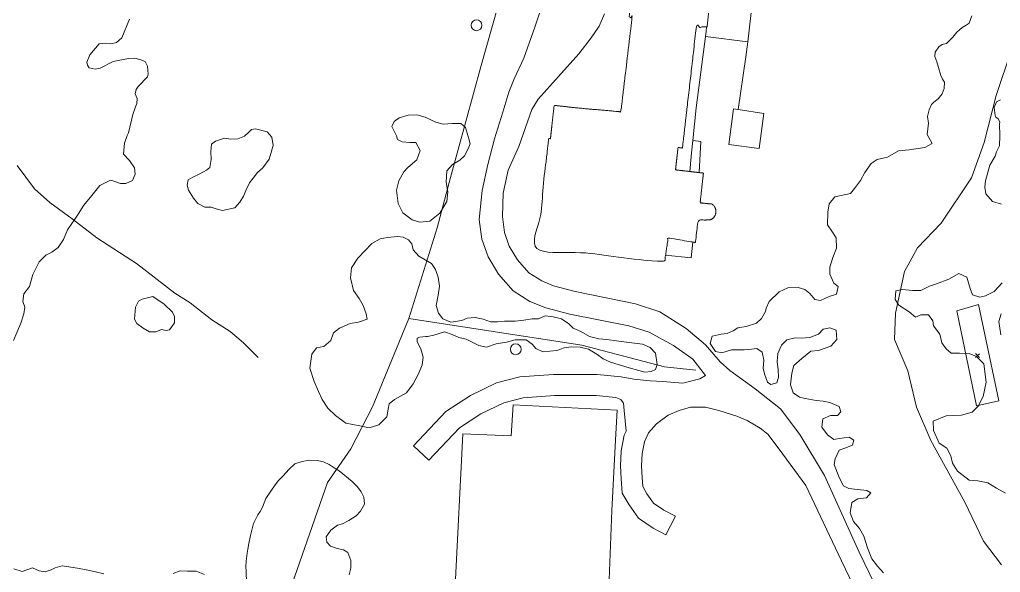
# Model space of a CAD drawing. Header units: metres. Extents: x 4652992 to 4879070, y 2074171 to 2309877.
# Drawn here: x 4653619.9 to 4653760, y 2307737.1 to 2307816 of the extents above; entities that cross this region are included whole.
import ezdxf

# ---------------------------------------------------------------- set-up
doc = ezdxf.new("R2010")
doc.units = ezdxf.units.M
doc.header["$MEASUREMENT"] = 0
doc.linetypes.add('DGN Style 3', pattern=[92.779933, 66.271381, -26.508552])
doc.layers.get('0').update_dxf_attribs({"color": 4, "lineweight": 0})
for name, color, linetype, lineweight in [('Level 1', 2, 'Continuous', 0), ('Level 19', 38, 'DGN Style 3', 0), ('Level 30', 5, 'Continuous', 0), ('Level 31', 38, 'Continuous', 0), ('Level 37', 3, 'Continuous', 0), ('Level 38', 3, 'Continuous', 0), ('Level 40', 1, 'Continuous', 0), ('Level 49', 1, 'Continuous', 0), ('Level 61', 4, 'Continuous', 0), ('Level 62', 4, 'Continuous', 0), ('Level 63', 3, 'Continuous', 0)]:
    doc.layers.add(name, color=color, linetype=linetype, lineweight=lineweight)

# ---------------------------------------------------------------- blocks, each defined once
blk = doc.blocks.new('POSTE')
at = {"color": 0, "linetype": 'ByBlock', "lineweight": -2}
blk.add_circle((0, 0), 0.770001, dxfattribs=at)
blk = doc.blocks.new('COTA')
at = {"color": 0, "linetype": 'ByBlock', "lineweight": -2, "ltscale": 10}
for p, q in [((0, 0), (-1.419522, -1.408457)), ((-1.408457, 1.419522), (0, 0)), ((1.419522, 1.408457), (0, 0)), ((0, 0), (1.408457, -1.419522))]:
    blk.add_line(p, q, dxfattribs=at)

msp = doc.modelspace()

# ---------------------------------------------------------------- linework, layer by layer
at = {"layer": 'Level 1'}
for points in [[(4653760.168276, 2307738.141909, 1358.6375), (4653757.562075, 2307741.496706, 1358.5625), (4653754.925112, 2307747.054873, 1358.4875), (4653750.067507, 2307755.882082, 1358.3875), (4653747.999697, 2307760.619875, 1358.1875), (4653746.782107, 2307765.804079, 1357.7875), (4653744.861117, 2307770.287298, 1357.2875), (4653744.993408, 2307774.057618, 1356.8875), (4653746.298891, 2307780.015505, 1356.1375), (4653748.140505, 2307783.36249, 1355.8375), (4653751.541859, 2307786.889935, 1355.592692), (4653755.855288, 2307793.378115, 1355.1125), (4653757.666323, 2307798.408327, 1354.4875), (4653759.391726, 2307805.13373, 1353.8125), (4653761.588076, 2307811.638491, 1353.3375)], [(4653653.994875, 2307767.746279, 1359), (4653651.895876, 2307769.800478, 1357), (4653649.984316, 2307771.427492, 1355), (4653647.375307, 2307773.09833, 1353), (4653644.270693, 2307775.516909, 1351), (4653642.06592, 2307776.90851, 1350), (4653636.615298, 2307781.14551, 1347), (4653630.936892, 2307784.821291, 1344), (4653627.440127, 2307787.520693, 1342), (4653624.207522, 2307789.834719, 1338), (4653622.041689, 2307791.807497, 1336), (4653619.566714, 2307795.161501, 1334)]]:
    msp.add_polyline3d(points, dxfattribs=at)
at = {"layer": 'Level 19', "linetype": 'DGN Style 3'}
for points in [[(4653695.372429, 2307820.498502, 1363.863073), (4653693.497901, 2307814.865539, 1363.864474), (4653691.934629, 2307810.442478, 1363.904382), (4653690.540435, 2307807.503625, 1363.930944), (4653689.777356, 2307805.629646, 1363.95897), (4653688.934586, 2307802.751648, 1364.018205), (4653687.756553, 2307798.944761, 1364.034276), (4653686.79693, 2307795.303808, 1364.091603), (4653685.99417, 2307791.559572, 1364.213439), (4653685.564858, 2307787.450506, 1364.384971), (4653685.942092, 2307784.614503, 1364.513996), (4653686.821371, 2307782.09365, 1364.595228), (4653688.301377, 2307779.604859, 1364.640586), (4653690.409079, 2307777.246139, 1364.692846), (4653692.784527, 2307775.739415, 1364.77494), (4653695.069628, 2307774.842366, 1364.807001), (4653698.479325, 2307773.927739, 1364.804509), (4653706.912975, 2307772.269304, 1364.830362), (4653709.851414, 2307771.325694, 1364.816941), (4653713.325196, 2307769.436415, 1364.894041), (4653716.075693, 2307767.493577, 1364.962125), (4653717.892497, 2307765.161497, 1365.050145), (4653717.089771, 2307764.673877, 1365.119967), (4653714.657833, 2307764.069742, 1365.306454), (4653711.794647, 2307764.300782, 1365.654018), (4653709.989413, 2307764.422014, 1365.941498), (4653707.631194, 2307764.624077, 1366.249918), (4653705.81428, 2307764.976616, 1366.357709), (4653702.410574, 2307765.281178, 1366.469309), (4653696.187902, 2307765.297485, 1366.593097), (4653691.36203, 2307764.951469, 1366.760598), (4653688.027554, 2307764.103087, 1366.662552), (4653684.294556, 2307762.295452, 1366.469903), (4653680.810559, 2307760.021554, 1366.656891), (4653676.183244, 2307755.123825, 1366.694064), (4653678.363909, 2307753.063558, 1366.7896), (4653682.747469, 2307757.703287, 1366.651908), (4653685.774115, 2307759.678687, 1366.624468), (4653689.06164, 2307761.270609, 1366.679912), (4653691.842943, 2307761.978249, 1366.718181), (4653696.291389, 2307762.297203, 1366.767686), (4653702.2727, 2307762.281529, 1366.608552), (4653705.048053, 2307762.033191, 1366.481131), (4653705.766929, 2307761.712083, 1366.447895), (4653706.152041, 2307761.217664, 1366.466083), (4653706.25247, 2307760.181556, 1366.655135), (4653706.536268, 2307757.207322, 1366.842713), (4653706.271619, 2307756.620029, 1366.913944), (4653705.846475, 2307754.416246, 1367.137037), (4653705.726969, 2307752.285065, 1367.450528), (4653705.81627, 2307750.416448, 1367.584763), (4653705.999847, 2307748.385945, 1367.699826), (4653706.967179, 2307746.675606, 1367.759883), (4653708.311099, 2307744.770411, 1367.851785), (4653710.423098, 2307743.364045, 1367.969687), (4653712.213455, 2307742.437971, 1368.112583), (4653713.591756, 2307745.102607, 1368.014922), (4653711.948248, 2307745.952722, 1367.92481), (4653710.439853, 2307746.957152, 1367.850671), (4653709.504842, 2307748.282661, 1367.752385), (4653708.929441, 2307749.300028, 1367.730024), (4653708.809813, 2307750.623208, 1367.631281), (4653708.730986, 2307752.272654, 1367.43258), (4653708.830452, 2307754.04646, 1367.187912), (4653709.150859, 2307755.707326, 1366.879448), (4653709.730413, 2307756.993437, 1366.55138), (4653710.880376, 2307758.256245, 1366.269422), (4653712.558801, 2307759.50406, 1365.995896), (4653714.124071, 2307760.158903, 1365.695113), (4653715.743149, 2307760.627637, 1365.454166), (4653717.867233, 2307760.616907, 1365.23165), (4653719.797151, 2307760.176045, 1365.09205), (4653722.340203, 2307759.366082, 1365.006304), (4653723.837836, 2307758.746022, 1364.98081), (4653725.681401, 2307757.649774, 1364.956421), (4653726.764749, 2307756.795473, 1364.965591), (4653728.385493, 2307754.638077, 1365.024585), (4653732.211417, 2307749.453796, 1365.09455), (4653737.28538, 2307738.717572, 1365.449758), (4653741.445994, 2307730.133481, 1365.770898)], [(4653744.003388, 2307731.337845, 1365.825569), (4653739.837896, 2307739.932003, 1365.544839), (4653734.877955, 2307750.879517, 1365.34373), (4653731.356139, 2307756.739439, 1365.173625), (4653728.603495, 2307760.403523, 1365.124609), (4653724.963684, 2307763.235007, 1365.026576), (4653721.357764, 2307765.85041, 1365.015842), (4653719.977816, 2307767.122344, 1364.9918), (4653717.884719, 2307769.516367, 1364.875165), (4653715.110347, 2307771.855293, 1364.856744), (4653711.364979, 2307774.261881, 1364.798567), (4653707.895748, 2307775.375943, 1364.785545), (4653699.283878, 2307777.131099, 1364.717837), (4653696.164501, 2307777.967849, 1364.650639), (4653694.482029, 2307778.681565, 1364.602286), (4653692.667063, 2307779.83278, 1364.484162), (4653691.030537, 2307781.66421, 1364.347074), (4653689.853314, 2307783.643837, 1364.298013), (4653689.174424, 2307785.590186, 1364.256879), (4653688.87051, 2307787.874973, 1364.19046), (4653688.98337, 2307791.191217, 1364.131067), (4653689.686398, 2307794.47028, 1364.075542), (4653691.213278, 2307797.840235, 1364.030574), (4653693.077253, 2307803.12515, 1363.992557), (4653693.991827, 2307804.589805, 1363.953802), (4653699.797267, 2307811.06264, 1363.958119), (4653701.569731, 2307813.381202, 1363.950835), (4653702.681483, 2307815.01687, 1363.910932), (4653703.445337, 2307816.76532, 1363.916573)]]:
    msp.add_polyline3d(points, dxfattribs=at)
at = {"layer": 'Level 30', "color": 1}
for points in [[(4653682.126668, 2307735.155563, 1372.9), (4653683.241451, 2307756.848116, 1370.5), (4653690.117286, 2307756.556966, 1370.5), (4653690.392358, 2307760.954603, 1370.4), (4653705.265414, 2307760.234565, 1370.4), (4653705.091909, 2307756.823689, 1370.5)], [(4653705.091909, 2307756.823689, 1370.5), (4653704.506284, 2307745.885443, 1371.5), (4653704.141067, 2307735.970002, 1372.8548)]]:
    msp.add_polyline3d(points, dxfattribs=at)
msp.add_rational_spline([(4653718.040452, 2307823.876715001, 1366.713128500007), (4653717.79451125, 2307821.620162251, 1366.958128500002), (4653717.5485705, 2307819.3636095, 1367.203128499997), (4653717.9654875, 2307819.305736751, 1367.1145025), (4653718.3824045, 2307819.247864001, 1367.025876500003), (4653718.62407875, 2307819.214317, 1366.974502500001), (4653718.865752999, 2307819.180770001, 1366.923128499999), (4653718.82846225, 2307818.720387001, 1366.923128499999), (4653718.7911715, 2307818.260004001, 1366.923128499999), (4653718.640557999, 2307818.24330575, 1366.923128499999), (4653718.4899445, 2307818.2266075, 1366.923128499999), (4653718.294723751, 2307816.5793375, 1366.923128499999), (4653718.099503, 2307814.9320675, 1366.923128499999), (4653718.0548475, 2307814.931835501, 1366.935387500001), (4653718.010192, 2307814.931603501, 1366.947646500004), (4653717.289885752, 2307814.927862501, 1367.145387500001), (4653716.569579501, 2307814.924121501, 1367.343128499997), (4653715.888924252, 2307808.992530251, 1367.367153999999), (4653715.208269, 2307803.060939002, 1367.391179500002), (4653714.896921751, 2307800.34769225, 1367.402147000001), (4653714.5855745, 2307797.6344455, 1367.413114499999), (4653714.272630249, 2307797.670356249, 1367.44415725), (4653713.959685999, 2307797.706266999, 1367.475200000001), (4653713.816958499, 2307796.462464001, 1367.475200000001), (4653713.674230999, 2307795.218661, 1367.475200000001), (4653713.633798, 2307794.866305751, 1367.475200000001), (4653713.593365002, 2307794.513950502, 1367.475200000001), (4653714.62477075, 2307794.395595751, 1368.017697750002), (4653715.6561765, 2307794.277241002, 1368.560195500002), (4653716.307992748, 2307794.202444501, 1368.903037249998), (4653716.959808999, 2307794.127648, 1369.245878999995), (4653717.272864249, 2307794.091724751, 1369.4105395), (4653717.5859195, 2307794.055801501, 1369.575200000007), (4653717.547965498, 2307793.720153752, 1369.535600000003), (4653717.5100115, 2307793.384506, 1369.495999999999), (4653717.310541251, 2307791.593994, 1369.487200000003), (4653717.111070999, 2307789.803482001, 1369.478400000007), (4653717.9516705, 2307789.720491, 1369.478400000007), (4653718.792270001, 2307789.6375, 1369.478400000007), (4653719.447027851, 2307789.208067508, 1369.478400000007), (4653719.362117563, 2307788.429665072, 1369.478400000007), (4653719.277207273, 2307787.651262636, 1369.478400000007), (4653718.545262498, 2307787.3730955, 1369.478400000007), (4653717.66934275, 2307787.350985502, 1369.478400000007), (4653716.793423002, 2307787.328875501, 1369.478400000007), (4653716.624962751, 2307785.740547001, 1369.556500000006), (4653716.456502499, 2307784.1522185, 1369.634600000005), (4653716.272045751, 2307784.182172, 1369.589128750005), (4653716.087589, 2307784.212125501, 1369.543657500006), (4653714.326116251, 2307784.4981675, 1369.109428750002), (4653712.5646435, 2307784.7842095, 1368.675199999998), (4653712.50633475, 2307784.425139, 1368.531450000002), (4653712.448026001, 2307784.066068501, 1368.387700000007), (4653712.306078752, 2307783.191945, 1368.037837250005), (4653712.164131503, 2307782.317821501, 1367.687974500004), (4653712.085426501, 2307781.833148752, 1367.493987250003), (4653712.0067215, 2307781.348476, 1367.300000000003), (4653702.86511625, 2307782.33045125, 1367.300000000003), (4653693.723511, 2307783.3124265, 1367.300000000003), (4653694.497330501, 2307790.2293165, 1366.98025), (4653695.27115, 2307797.1462065, 1366.660499999998), (4653695.374429751, 2307798.06938475, 1366.617850000002), (4653695.4777095, 2307798.992563, 1366.575200000007), (4653695.545421249, 2307798.98498775, 1366.575200000007), (4653695.613133, 2307798.977412499, 1366.575200000007), (4653695.6729095, 2307798.970725249, 1366.575200000007), (4653695.732685999, 2307798.964038, 1366.575200000007), (4653695.8238615, 2307799.77902275, 1366.506650000003), (4653695.915036999, 2307800.594007499, 1366.438099999999), (4653696.089998, 2307802.15792075, 1366.306649999998), (4653696.264959001, 2307803.721834, 1366.175199999998), (4653697.869446999, 2307803.54233375, 1366.239682250001), (4653699.473935, 2307803.3628335, 1366.304164500005), (4653702.342397498, 2307803.10813, 1366.368646499999), (4653705.21086, 2307802.8534265, 1366.433128499993), (4653705.500416751, 2307802.8240375, 1366.888121249998), (4653705.7899735, 2307802.7946485, 1367.343114000003), (4653706.585655752, 2307809.52319, 1367.41312125), (4653707.381338, 2307816.2517315, 1367.483128499996), (4653707.158476249, 2307816.3092345, 1367.413128499997), (4653706.9356145, 2307816.3667375, 1367.343128499997), (4653707.400849249, 2307818.477328, 1367.343128499997), (4653707.866083999, 2307820.5879185, 1367.343128499997), (4653707.994908249, 2307820.574412251, 1367.392968499997), (4653708.123732497, 2307820.560906001, 1367.442808499996), (4653709.3519045, 2307820.432141751, 1367.917968499998), (4653710.580076499, 2307820.3033775, 1368.3931285), (4653710.651064, 2307820.5988355, 1368.3931285), (4653710.7220515, 2307820.8942935, 1368.3931285), (4653711.229864, 2307820.826007501, 1368.533128499999), (4653711.7376765, 2307820.757721501, 1368.673128499999), (4653711.781780001, 2307820.860593, 1368.043128500001), (4653711.8258835, 2307820.963464501, 1367.413128500004), (4653712.017907749, 2307822.574111001, 1367.100585), (4653712.209932, 2307824.184757501, 1366.788041499996), (4653712.232944999, 2307824.37778375, 1366.750585000001), (4653712.255958001, 2307824.57081, 1366.713128500007), (4653714.8767585, 2307824.256334, 1366.713128500007), (4653717.497558999, 2307823.941857999, 1366.713128500007), (4653717.769005501, 2307823.9092865, 1366.713128500007), (4653718.040452, 2307823.876715001, 1366.713128500007)], [1, 1, 1, 1, 1, 1, 1, 1, 1, 1, 1, 1, 1, 1, 1, 1, 1, 1, 1, 1, 1, 1, 1, 1, 1, 1, 1, 1, 1, 1, 1, 1, 1, 1, 1, 1, 1, 1, 1, 0.8527955311469941, 1, 0.8527955311469941, 1, 1, 1, 1, 1, 1, 1, 1, 1, 1, 1, 1, 1, 1, 1, 1, 1, 1, 1, 1, 1, 1, 1, 1, 1, 1, 1, 1, 1, 1, 1, 1, 1, 1, 1, 1, 1, 1, 1, 1, 1, 1, 1, 1, 1, 1, 1, 1, 1, 1, 1, 1, 1, 1, 1, 1, 1, 1, 1], degree=2, knots=[0, 0, 0, 0.0204081632653061, 0.0204081632653061, 0.0408163265306122, 0.0408163265306122, 0.0612244897959183, 0.0612244897959183, 0.0816326530612245, 0.0816326530612245, 0.1020408163265306, 0.1020408163265306, 0.1224489795918367, 0.1224489795918367, 0.1428571428571427, 0.1428571428571427, 0.163265306122449, 0.163265306122449, 0.1836734693877551, 0.1836734693877551, 0.2040816326530611, 0.2040816326530611, 0.2244897959183673, 0.2244897959183673, 0.2448979591836733, 0.2448979591836733, 0.2653061224489796, 0.2653061224489796, 0.2857142857142855, 0.2857142857142855, 0.3061224489795918, 0.3061224489795918, 0.3265306122448979, 0.3265306122448979, 0.346938775510204, 0.346938775510204, 0.3673469387755102, 0.3673469387755102, 0.3877551020408162, 0.3877551020408162, 0.3979591836734693, 0.3979591836734693, 0.4081632653061223, 0.4081632653061223, 0.4285714285714284, 0.4285714285714284, 0.4489795918367346, 0.4489795918367346, 0.4693877551020409, 0.4693877551020409, 0.4897959183673467, 0.4897959183673467, 0.5102040816326531, 0.5102040816326531, 0.5306122448979593, 0.5306122448979593, 0.5510204081632649, 0.5510204081632649, 0.5714285714285711, 0.5714285714285711, 0.5918367346938772, 0.5918367346938772, 0.6122448979591836, 0.6122448979591836, 0.6326530612244898, 0.6326530612244898, 0.6530612244897959, 0.6530612244897959, 0.6734693877551022, 0.6734693877551022, 0.693877551020408, 0.693877551020408, 0.7142857142857144, 0.7142857142857144, 0.7346938775510204, 0.7346938775510204, 0.7551020408163265, 0.7551020408163265, 0.7755102040816324, 0.7755102040816324, 0.7959183673469387, 0.7959183673469387, 0.8163265306122447, 0.8163265306122447, 0.836734693877551, 0.836734693877551, 0.8571428571428571, 0.8571428571428571, 0.8775510204081632, 0.8775510204081632, 0.8979591836734693, 0.8979591836734693, 0.9183673469387754, 0.9183673469387754, 0.9387755102040815, 0.9387755102040815, 0.9591836734693876, 0.9591836734693876, 0.9795918367346939, 0.9795918367346939, 1, 1, 1], dxfattribs=at)
at = {"layer": 'Level 31'}
msp.add_polyline3d([(4653726.197996, 2307802.574383, 1367.553129), (4653725.544789, 2307797.541625, 1367.553129), (4653721.201601, 2307798.117361, 1366.503129), (4653721.871706, 2307803.224236, 1366.503129), (4653722.52872, 2307803.125546, 1366.662587), (4653726.197996, 2307802.574383, 1367.553129)], dxfattribs=at)
at = {"layer": 'Level 37'}
for points in [[(4653716.494958, 2307765.924749, 1367.0885), (4653712.015199, 2307766.385208, 1367.4885), (4653700.215728, 2307769.496955, 1367.9885), (4653675.527598, 2307773.317437, 1366.9885), (4653679.576443, 2307786.25425, 1366.5885), (4653681.456258, 2307793.441265, 1366.087345), (4653685.841106, 2307809.409901, 1365.737345), (4653688.167359, 2307817.634849, 1365.247345), (4653693.033049, 2307832.019006, 1364.967345), (4653702.935814, 2307831.765478, 1365.387345), (4653704.246989, 2307831.527529, 1365.737345), (4653707.437123, 2307831.530159, 1365.527345), (4653708.654311, 2307831.507445, 1365.477393), (4653732.992327, 2307831.053282, 1364.478601), (4653738.140088, 2307830.957222, 1364.267345), (4653738.713232, 2307830.939639, 1364.253148)], [(4653651.849386, 2307602.811574, 1383.5507), (4653651.151013, 2307607.252783, 1380.5784), (4653647.800469, 2307608.244483, 1378.9784), (4653643.276764, 2307609.890756, 1377.0784), (4653639.772891, 2307611.294735, 1376.6784), (4653636.428975, 2307615.585533, 1376.5784), (4653635.26272, 2307617.785628, 1376.4784), (4653631.295726, 2307632.898599, 1374.5885), (4653630.978828, 2307651.905628, 1372.9885), (4653632.872677, 2307659.998734, 1372.3885), (4653638.384466, 2307675.353417, 1370.5885), (4653651.545836, 2307714.50879, 1368.8885), (4653663.895733, 2307749.902892, 1367.8885), (4653667.221793, 2307754.683886, 1367.5885), (4653670.317512, 2307760.701377, 1367.0885), (4653675.527598, 2307773.317437, 1366.9885)]]:
    msp.add_polyline3d(points, dxfattribs=at)
at = {"layer": 'Level 38', "extrusion": (-0.8716292051421641, 0.0736894795002273, 0.4845950777238921), "elevation": -3885592.271045, "flags": 128}
msp.add_lwpolyline([(-2691632.299895, 2154135.17427), (-2691630.540321, 2154135.05995), (-2691627.862051, 2154135.05995)], dxfattribs=at)
at = {"layer": 'Level 38', "elevation": 1366.288531, "flags": 128}
msp.add_lwpolyline([(4653712.164132, 2307782.317822), (4653715.849095, 2307781.958854), (4653716.087589, 2307784.212126)], dxfattribs=at)
at = {"layer": 'Level 38'}
msp.add_polyline3d([(4653716.959809, 2307794.127648, 1366.2885), (4653717.1956, 2307798.545309, 1366.2885), (4653716.08523, 2307798.694643, 1366.2885), (4653716.540099, 2307803.380671, 1365.858522)], dxfattribs=at)
at = {"layer": 'Level 40', "color": 3}
for points in [[(4653635.624249, 2307816.027753, 1345.221198), (4653634.519451, 2307813.385634, 1344.021198), (4653633.7665, 2307812.713838, 1344.021198), (4653632.930995, 2307812.518273, 1344.021198), (4653632.231978, 2307812.617023, 1344.021198), (4653631.286868, 2307812.512421, 1344.021198), (4653629.966179, 2307810.950727, 1342.021198), (4653629.500848, 2307809.876477, 1341.221198), (4653629.598649, 2307809.460297, 1341.221198), (4653629.836286, 2307809.076861, 1341.221198), (4653630.710625, 2307808.871786, 1341.221198), (4653631.409757, 2307809.035487, 1341.221198), (4653633.295955, 2307809.97759, 1342.821198), (4653635.450757, 2307810.400163, 1345.221198), (4653636.379182, 2307810.442962, 1345.221198), (4653637.248212, 2307810.239085, 1345.221198), (4653637.839249, 2307809.97013, 1345.221198), (4653638.202279, 2307809.298638, 1345.221198), (4653638.260411, 2307808.177503, 1345.221198), (4653638.171395, 2307807.8075, 1345.221198), (4653636.850466, 2307806.414496, 1344.421198), (4653636.545199, 2307805.96428, 1344.421198), (4653636.396658, 2307805.34686, 1344.421198), (4653636.697987, 2307804.689191, 1344.421198), (4653636.658883, 2307803.980892, 1344.421198), (4653636.477906, 2307803.501522, 1344.421198), (4653636.086238, 2307802.419284, 1344.421198), (4653635.463766, 2307799.818692, 1345.621198), (4653635.29792, 2307799.401761, 1345.621198), (4653634.906906, 2307798.321332, 1345.621198), (4653634.735179, 2307796.772807, 1345.9447), (4653635.60222, 2307795.838217, 1345.9447), (4653636.303994, 2307794.827158, 1346.5447), (4653636.404957, 2307793.905991, 1346.5447), (4653636.022447, 2307793.010999, 1346.5447), (4653635.099485, 2307792.569359, 1346.5447), (4653634.334137, 2307792.581862, 1346.5447), (4653633.351503, 2307792.914598, 1346.5447), (4653632.89564, 2307793.042217, 1345.9447), (4653631.35573, 2307792.305422, 1345.9447), (4653630.237712, 2307790.860648, 1345.9447), (4653629.103759, 2307789.46909, 1345.0447), (4653628.292588, 2307788.169833, 1345.0447), (4653627.81311, 2307787.500009, 1345.0447), (4653626.745094, 2307785.933458, 1344.4447), (4653626.202966, 2307784.579656, 1344.4447), (4653625.416877, 2307783.413027, 1344.4447), (4653624.519102, 2307782.755295, 1344.4447), (4653623.658351, 2307782.316228, 1345.6447), (4653622.710247, 2307781.392008, 1345.6447), (4653621.795876, 2307779.558244, 1345.6447), (4653621.599037, 2307778.902542, 1345.6447), (4653621.32451, 2307777.845435, 1345.6447), (4653620.493855, 2307776.807245, 1346.2447), (4653620.354173, 2307775.724486, 1346.2447), (4653620.68306, 2307774.896402, 1346.2447), (4653620.501941, 2307773.960577, 1346.2447), (4653620.108563, 2307772.650166, 1346.2447), (4653619.03321, 2307770.163, 1345.9447)], [(4653743.318949, 2307736.995921, 1367.8), (4653742.426311, 2307737.935803, 1367.8), (4653741.635891, 2307739.008474, 1367.8), (4653741.018623, 2307740.582141, 1367.8), (4653740.489421, 2307742.214949, 1367.8), (4653739.860912, 2307743.332307, 1367.8), (4653738.998313, 2307744.328526, 1367.8), (4653738.545943, 2307745.564141, 1367.8), (4653738.755755, 2307747.05154, 1367.8), (4653739.622465, 2307747.568732, 1367.8), (4653740.875779, 2307747.704004, 1367.8), (4653741.475169, 2307748.426647, 1367.8), (4653740.926557, 2307748.764023, 1367.8), (4653739.567999, 2307748.878826, 1367.8), (4653738.371335, 2307749.038157, 1367.8), (4653737.600895, 2307749.41926, 1367.8), (4653736.986484, 2307750.610454, 1367.8), (4653736.26381, 2307752.434534, 1367.8), (4653736.419878, 2307753.244601, 1367.8), (4653736.970911, 2307754.511849, 1367.8), (4653737.795141, 2307754.807948, 1367.8), (4653738.869415, 2307755.207581, 1367.8), (4653739.085172, 2307755.929354, 1367.8), (4653738.402867, 2307756.369652, 1367.8), (4653736.987382, 2307756.190211, 1367.8), (4653736.191491, 2307756.041421, 1367.8), (4653735.28743, 2307756.692817, 1367.2), (4653734.496015, 2307757.767027, 1367.2), (4653734.649264, 2307758.960962, 1367.2), (4653735.738898, 2307759.434566, 1367.2), (4653736.743259, 2307759.465921, 1367.2), (4653737.22675, 2307759.982556, 1367.2), (4653736.98466, 2307760.718863, 1367.2), (4653735.635824, 2307761.291075, 1367.2), (4653734.674007, 2307761.480892, 1367.2), (4653733.697934, 2307761.597011, 1367.2), (4653732.101191, 2307761.893541, 1367.8), (4653731.287915, 2307762.054045, 1367.8), (4653730.411882, 2307762.685631, 1367.8), (4653730.019072, 2307763.833461, 1367.8), (4653730.224572, 2307765.496253, 1367.2), (4653730.511672, 2307766.587323, 1367.2), (4653731.626993, 2307767.5913, 1367.2), (4653732.904429, 2307768.639676, 1367.2), (4653733.997131, 2307768.729846, 1367.2), (4653735.767513, 2307769.323778, 1366.6), (4653736.647129, 2307770.298545, 1366.6), (4653736.518521, 2307771.625661, 1366.6), (4653735.658388, 2307771.948812, 1366.6), (4653734.69871, 2307771.755626, 1366.6), (4653734.023966, 2307771.046648, 1366.6), (4653732.785147, 2307770.602252, 1366.6), (4653731.529039, 2307770.467549, 1366.6), (4653730.700069, 2307770.554761, 1366.6), (4653729.489442, 2307770.257858, 1366.6), (4653728.726183, 2307769.489592, 1366.6), (4653728.188108, 2307768.29385, 1366.6), (4653728.122953, 2307767.157856, 1366.6), (4653728.280043, 2307765.977971, 1366.6), (4653728.303191, 2307764.901123, 1366.6), (4653728.072676, 2307764.104117, 1366.6), (4653727.186637, 2307763.896037, 1366.6), (4653726.710693, 2307764.219762, 1366.6), (4653726.339117, 2307765.268565, 1367.2), (4653726.125312, 2307766.152572, 1367.2), (4653726.204632, 2307767.361337, 1367.2), (4653725.959435, 2307768.481132, 1367.2), (4653725.216203, 2307769.010565, 1367.2), (4653724.433275, 2307768.935617, 1367.2), (4653723.413993, 2307768.830807, 1367.2), (4653721.59955, 2307768.829089, 1366.6), (4653720.211577, 2307768.413717, 1366.6), (4653719.322164, 2307768.589345, 1366.6), (4653718.543582, 2307769.739047, 1366.6), (4653718.816932, 2307770.757621, 1366.6), (4653720.102439, 2307771.039957, 1366.6), (4653720.974607, 2307771.174093, 1366.6), (4653721.815304, 2307771.544242, 1366.6), (4653722.507748, 2307771.943656, 1366.6), (4653723.704646, 2307772.166769, 1366.6), (4653725.14386, 2307772.621656, 1367.2), (4653725.892385, 2307773.315511, 1367.2), (4653726.461442, 2307774.274372, 1367.2), (4653726.560911, 2307774.790372, 1367.2), (4653726.967695, 2307775.704741, 1367.2), (4653728.390522, 2307777.106826, 1367.2), (4653729.65695, 2307777.698033, 1367.2), (4653731.119847, 2307777.714729, 1367.2), (4653732.067625, 2307777.450746, 1367.2), (4653732.796348, 2307776.847555, 1367.2), (4653733.482433, 2307776.023295, 1367.2), (4653734.296312, 2307775.862336, 1367.2), (4653735.543244, 2307776.428624, 1366.3), (4653736.605811, 2307776.754688, 1366.3), (4653736.819092, 2307777.861537, 1366.3), (4653736.223493, 2307778.362383, 1366.3), (4653735.621911, 2307779.630469, 1366.3), (4653735.658607, 2307780.619061, 1366.3), (4653736.076936, 2307781.991724, 1366.3), (4653736.569329, 2307783.349679, 1366.3), (4653736.543181, 2307784.810271, 1366.3), (4653736.004458, 2307785.606369, 1366.3), (4653735.286138, 2307786.667868, 1366.3), (4653735.331091, 2307788.497421, 1366.3), (4653735.558606, 2307789.677966, 1366.3), (4653736.364514, 2307790.66725, 1366.3), (4653738.569844, 2307791.117989, 1365.7), (4653739.17115, 2307791.842073, 1365.7), (4653740.006054, 2307792.979764, 1365.7), (4653740.618544, 2307794.161493, 1365.7), (4653741.519418, 2307795.412002, 1365.1), (4653742.403641, 2307796.003827, 1365.1), (4653743.852755, 2307796.330101, 1365.1), (4653745.456895, 2307797.213961, 1364.5), (4653746.949847, 2307797.37873, 1363.6), (4653749.203579, 2307797.726534, 1362.4), (4653750.23985, 2307798.29103, 1362.4), (4653749.522614, 2307799.577386, 1362.6635), (4653749.739581, 2307801.166763, 1362.6635), (4653749.587211, 2307802.132145, 1362.6635), (4653749.810862, 2307803.063804, 1362.6635), (4653750.16548, 2307803.855324, 1362.6635), (4653750.512063, 2307804.156551, 1362.6635), (4653751.128516, 2307804.667791, 1362.6635), (4653751.678355, 2307805.358737, 1362.6635), (4653751.96862, 2307806.110591, 1362.6635), (4653752.023928, 2307807.027049, 1362.6635), (4653751.747473, 2307807.474852, 1362.6635), (4653751.483278, 2307807.974405, 1362.6635), (4653751.160603, 2307809.143855, 1362.6635), (4653750.906605, 2307809.914427, 1362.6635), (4653750.652706, 2307810.684999, 1362.6635), (4653750.697918, 2307811.330534, 1362.6635), (4653751.20822, 2307812.085311, 1362.6635), (4653751.671149, 2307812.413725, 1362.6635), (4653752.304482, 2307812.53807, 1362.6635), (4653753.188444, 2307813.478299, 1362.6635), (4653753.790176, 2307814.156767, 1362.6635), (4653754.560051, 2307814.850339, 1362.6635), (4653755.12667, 2307815.154292, 1362.6635), (4653755.525147, 2307815.443239, 1362.6635), (4653755.941756, 2307816.493301, 1362.6635)], [(4653760.013961, 2307804.515736, 1361.6212), (4653759.439753, 2307804.237006, 1361.6212), (4653759.09993, 2307803.397413, 1361.6212), (4653759.24215, 2307802.26062, 1361.6212), (4653759.331358, 2307802.055693, 1361.6212), (4653759.682523, 2307801.78925, 1361.6212), (4653759.904501, 2307801.369341, 1361.6212), (4653759.885436, 2307801.030651, 1361.722422), (4653759.898378, 2307799.416837, 1358.5), (4653759.850033, 2307797.955088, 1358.5), (4653759.453183, 2307797.104563, 1358.5), (4653759.24909, 2307796.448092, 1358.5), (4653758.466677, 2307795.209359, 1358.5), (4653757.892738, 2307792.953164, 1359.1), (4653757.795315, 2307792.043961, 1359.1), (4653757.922233, 2307791.090269, 1359.1), (4653758.877811, 2307790.014958, 1360.6), (4653760.141788, 2307789.596374, 1361.8)], [(4653673.75743, 2307799.374867, 1366.626726), (4653673.060083, 2307800.705439, 1365.726726), (4653673.403195, 2307801.399386, 1365.726726), (4653674.136031, 2307801.946822, 1365.726726), (4653675.392736, 2307802.321143, 1365.726726), (4653676.652002, 2307802.348615, 1365.726726), (4653677.846745, 2307802.042573, 1365.726726), (4653678.650653, 2307801.656162, 1366.626726), (4653679.348982, 2307801.31028, 1366.626726), (4653680.407962, 2307801.031249, 1366.626726), (4653681.745023, 2307801.112046, 1366.626726), (4653682.935157, 2307801.152784, 1366.626726), (4653683.581859, 2307800.540545, 1366.626726), (4653683.924708, 2307799.435328, 1366.626726), (4653684.054343, 2307798.965786, 1366.926726), (4653684.260488, 2307798.23374, 1366.926726), (4653683.985166, 2307797.527961, 1366.926726), (4653683.444707, 2307796.529075, 1366.926726), (4653682.767673, 2307795.902816, 1366.926726), (4653681.742985, 2307795.276243, 1366.926726), (4653680.94748, 2307794.396856, 1366.926726), (4653680.839698, 2307792.759113, 1366.926726), (4653681.064048, 2307791.401263, 1366.926726), (4653680.92789, 2307789.976498, 1366.926726), (4653679.911037, 2307788.311146, 1366.926726), (4653678.515385, 2307787.204526, 1366.926726), (4653677.098792, 2307787.069863, 1366.926726), (4653675.973073, 2307787.361627, 1366.926726), (4653674.641032, 2307788.385628, 1366.926726), (4653673.988975, 2307789.690042, 1366.926726), (4653673.733516, 2307791.607463, 1366.926726), (4653674.057841, 2307792.926144, 1366.926726), (4653674.796916, 2307794.231831, 1366.926726), (4653675.384662, 2307794.833163, 1366.626726), (4653676.647172, 2307795.966573, 1366.626726), (4653677.105579, 2307797.259129, 1366.626726), (4653676.494594, 2307798.417645, 1366.626726), (4653675.664784, 2307798.443679, 1366.626726), (4653674.56689, 2307798.522808, 1366.626726), (4653673.868365, 2307798.868686, 1366.626726), (4653673.75743, 2307799.374867, 1366.626726)], [(4653655.272839, 2307799.952009, 1357.944685), (4653655.951134, 2307799.204535, 1357.944685), (4653656.13168, 2307798.010499, 1357.944685), (4653655.569346, 2307796.059096, 1357.344685), (4653654.64164, 2307794.810411, 1357.344685), (4653653.894293, 2307794.139796, 1357.344685), (4653653.253727, 2307793.311624, 1357.344685), (4653652.731543, 2307792.642174, 1356.744685), (4653652.263452, 2307791.642457, 1356.744685), (4653651.886947, 2307790.76114, 1356.744685), (4653651.378084, 2307789.905954, 1356.744685), (4653650.663007, 2307789.08603, 1355.844685), (4653648.890475, 2307788.725135, 1355.244685), (4653647.974577, 2307788.974496, 1355.244685), (4653647.257641, 2307789.184554, 1355.244685), (4653646.379327, 2307789.193373, 1354.644685), (4653645.380726, 2307789.7331, 1354.644685), (4653644.765128, 2307790.47115, 1354.644685), (4653644.034638, 2307791.616429, 1354.044685), (4653643.830023, 2307792.342409, 1354.044685), (4653643.970504, 2307793.068746, 1354.044685), (4653644.670837, 2307793.47876, 1354.044685), (4653645.662514, 2307793.968263, 1354.044685), (4653646.587678, 2307794.470874, 1354.044685), (4653647.075777, 2307794.854216, 1354.044685), (4653647.292833, 2307795.976603, 1354.044685), (4653647.244081, 2307797.151537, 1354.044685), (4653647.302697, 2307798.16814, 1354.044685), (4653647.869988, 2307798.604291, 1354.044685), (4653649.193691, 2307799.027868, 1354.044685), (4653650.097921, 2307798.886596, 1355.244685), (4653651.084138, 2307798.957873, 1356.144685), (4653652.046939, 2307799.313973, 1356.144685), (4653652.637777, 2307799.880296, 1356.144685), (4653653.057973, 2307800.2754, 1356.144685), (4653653.625934, 2307800.36796, 1356.144685), (4653655.272839, 2307799.952009, 1357.944685)], [(4653673.895388, 2307785.01017, 1367.826725), (4653674.677685, 2307784.89938, 1367.226726), (4653675.442524, 2307784.540848, 1367.226726), (4653675.955048, 2307783.955759, 1367.226726), (4653676.135474, 2307783.090775, 1367.226726), (4653676.93127, 2307782.173295, 1367.226726), (4653678.765209, 2307781.168318, 1367.526726), (4653679.292914, 2307780.304235, 1367.526726), (4653679.702298, 2307779.187256, 1367.526726), (4653679.872412, 2307777.91034, 1367.526726), (4653679.695155, 2307776.632956, 1367.526726), (4653679.412437, 2307775.169149, 1367.526726), (4653679.754918, 2307774.065419, 1367.526726), (4653680.362354, 2307773.254776, 1367.526726), (4653681.515163, 2307772.750944, 1367.526726), (4653683.089643, 2307772.992719, 1367.526726), (4653683.84848, 2307773.326392, 1367.526726), (4653684.982902, 2307773.447767, 1367.526726), (4653686.119902, 2307773.223303, 1367.526726), (4653687.15142, 2307772.812485, 1367.526726), (4653688.193063, 2307772.814024, 1367.526726), (4653689.180617, 2307772.895284, 1367.526726), (4653690.715862, 2307772.937448, 1367.526726), (4653691.914218, 2307773.06424, 1367.226726), (4653693.128336, 2307773.238989, 1367.226726), (4653694.036322, 2307773.26693, 1367.226726), (4653694.955543, 2307773.68838, 1367.526726), (4653696.104717, 2307773.53048, 1367.526726), (4653697.294982, 2307773.226383, 1367.526726), (4653698.341328, 2307772.536494, 1367.526726), (4653698.986637, 2307771.925819, 1367.526726), (4653700.072576, 2307771.453422, 1367.226726), (4653701.319784, 2307770.723735, 1367.226726), (4653702.643922, 2307770.393252, 1367.226726), (4653703.805938, 2307770.301951, 1367.226726), (4653705.155553, 2307770.104549, 1367.226726), (4653706.237734, 2307769.959941, 1367.226726), (4653708.87734, 2307769.627784, 1367.526726), (4653709.961471, 2307769.137674, 1367.526726), (4653710.714283, 2307768.367933, 1367.526726), (4653710.953631, 2307766.733404, 1367.526726), (4653710.745793, 2307766.015285, 1367.526726), (4653710.134561, 2307765.721826, 1367.526726), (4653709.215003, 2307765.627226, 1367.526726), (4653708.35952, 2307765.865056, 1367.526726), (4653706.982432, 2307766.27484, 1367.526726), (4653704.291697, 2307767.065279, 1367.826725), (4653703.274477, 2307767.54201, 1367.826725), (4653702.36246, 2307768.204989, 1367.826725), (4653701.183231, 2307768.920736, 1367.826725), (4653699.993759, 2307769.22452, 1367.826725), (4653698.686092, 2307769.275615, 1367.826725), (4653697.686697, 2307769.127835, 1367.826725), (4653696.635923, 2307768.714134, 1367.826725), (4653694.662494, 2307768.551478, 1367.826725), (4653693.64471, 2307769.028386, 1367.826725), (4653693.133139, 2307769.61246, 1367.826725), (4653692.287424, 2307770.262497, 1367.826725), (4653690.686168, 2307770.233427, 1367.826725), (4653689.447282, 2307769.925739, 1367.826725), (4653687.962501, 2307769.702647, 1368.426726), (4653686.619255, 2307769.209065, 1368.426726), (4653685.483807, 2307769.433102, 1368.426726), (4653683.709838, 2307770.351305, 1368.126725), (4653682.640525, 2307770.562308, 1368.126725), (4653681.689334, 2307771.026039, 1368.126725), (4653680.578731, 2307771.383221, 1368.126725), (4653679.100599, 2307770.915755, 1368.126725), (4653678.184972, 2307770.719154, 1368.726726), (4653677.935859, 2307770.73587, 1369.326725), (4653677.083775, 2307770.628421, 1369.326725), (4653676.711636, 2307770.495162, 1369.326725), (4653676.67582, 2307769.951066, 1369.326725), (4653677.243277, 2307768.943491, 1369.326725), (4653677.572061, 2307767.776333, 1369.326725), (4653677.395181, 2307766.665384, 1370.226726), (4653676.872564, 2307765.392389, 1370.226726), (4653676.111571, 2307763.959919, 1370.226726), (4653675.176184, 2307762.69935, 1370.226726), (4653673.455208, 2307761.74308, 1369.926726), (4653672.714051, 2307761.13183, 1369.926726), (4653672.560313, 2307760.335987, 1369.926726), (4653672.355327, 2307759.274846, 1369.926726), (4653671.232003, 2307758.119137, 1369.926726), (4653669.836507, 2307757.705423, 1369.926726), (4653668.502334, 2307757.968114, 1369.926726), (4653666.500881, 2307758.362188, 1369.926726), (4653665.053372, 2307759.473517, 1369.926726), (4653663.93186, 2307760.493351, 1368.726726), (4653663.13459, 2307761.754166, 1368.726726), (4653662.591861, 2307762.895895, 1368.726726), (4653661.988644, 2307764.279955, 1368.126725), (4653661.386059, 2307766.194045, 1368.126725), (4653661.637898, 2307768.215956, 1368.126725), (4653662.299134, 2307769.121346, 1368.126725), (4653663.379935, 2307769.32253, 1368.126725), (4653664.375629, 2307770.161875, 1368.126725), (4653664.727939, 2307771.266145, 1368.126725), (4653665.618091, 2307771.919071, 1368.126725), (4653667.149696, 2307772.56759, 1368.426726), (4653668.296555, 2307772.755347, 1368.426726), (4653669.561561, 2307773.195772, 1368.426726), (4653669.435411, 2307773.979691, 1368.426726), (4653668.972337, 2307775.175128, 1368.426726), (4653668.431624, 2307776.145036, 1367.826725), (4653667.607795, 2307777.274607, 1367.826725), (4653667.193046, 2307779.083187, 1367.826725), (4653667.329177, 2307780.506712, 1367.826725), (4653668.22714, 2307781.917834, 1367.826725), (4653670.228928, 2307784.008509, 1367.826725), (4653671.399637, 2307784.674874, 1367.826725), (4653672.480305, 2307784.875591, 1367.826725), (4653673.895388, 2307785.01017, 1367.826725)], [(4653760.269049, 2307778.389018, 1365.7), (4653759.11056, 2307777.162585, 1365.7), (4653757.854918, 2307776.544617, 1364.8), (4653757.042235, 2307776.321803, 1364.8), (4653756.032497, 2307776.675081, 1364.8), (4653755.669925, 2307777.590882, 1364.8), (4653755.188827, 2307779.180842, 1364.2), (4653754.058106, 2307779.711889, 1364.2), (4653752.63254, 2307778.91328, 1363), (4653750.887824, 2307778.232591, 1362.1), (4653749.893971, 2307777.889874, 1362.1), (4653748.619404, 2307777.294434, 1362.1), (4653747.459119, 2307777.292807, 1362.1), (4653746.01505, 2307777.424371, 1362.1), (4653745.049508, 2307777.230057, 1362.1), (4653744.969723, 2307776.012773, 1362.1), (4653745.511575, 2307775.212009, 1362.1), (4653746.947412, 2307774.234482, 1362.1), (4653747.890276, 2307773.508606, 1362.1), (4653748.646489, 2307773.821434, 1362.1), (4653749.732216, 2307773.837908, 1362.1), (4653750.334117, 2307772.948325, 1362.1), (4653750.428916, 2307772.23608, 1362.1), (4653751.326304, 2307771.078046, 1363.3), (4653751.615018, 2307769.826086, 1364.2), (4653752.254394, 2307768.95381, 1365.4), (4653752.984256, 2307768.349519, 1365.4), (4653754.138493, 2307768.351402, 1365.4), (4653755.514942, 2307768.309349, 1365.4), (4653756.583696, 2307767.868114, 1365.4), (4653757.612734, 2307766.821449, 1365.4), (4653757.958519, 2307764.223286, 1365.4), (4653757.560431, 2307762.155361, 1365.4), (4653756.831528, 2307760.766003, 1365.4), (4653755.979839, 2307759.937485, 1365.4), (4653754.429756, 2307759.47678, 1365.4), (4653752.230039, 2307759.411608, 1364.2), (4653750.398855, 2307758.646475, 1363.3), (4653750.453684, 2307757.327974, 1363.3), (4653751.255031, 2307755.477611, 1363.3), (4653752.358977, 2307754.798353, 1363.3), (4653752.916938, 2307753.688372, 1363.3), (4653753.17752, 2307752.637054, 1363.3), (4653753.884137, 2307751.497815, 1363.3), (4653755.516034, 2307750.23189, 1364.5), (4653756.781555, 2307750.119095, 1365.4), (4653758.18928, 2307749.841582, 1365.4), (4653759.423295, 2307749.06167, 1365.4), (4653760.745517, 2307748.34107, 1365.4)], [(4653638.918624, 2307776.419291, 1354.644685), (4653640.564363, 2307775.354146, 1355.244685), (4653641.75161, 2307774.215292, 1355.244685), (4653642.043096, 2307773.58205, 1355.244685), (4653642.034031, 2307772.679017, 1355.244685), (4653641.340974, 2307771.663971, 1355.244685), (4653640.831793, 2307771.599772, 1355.244685), (4653640.193731, 2307771.725481, 1355.244685), (4653639.383923, 2307771.391448, 1355.244685), (4653638.475853, 2307771.405809, 1355.244685), (4653637.579938, 2307771.911373, 1355.244685), (4653636.634863, 2307772.591177, 1355.244685), (4653636.343294, 2307773.224513, 1355.244685), (4653636.474576, 2307774.924916, 1354.644685), (4653636.882885, 2307775.750191, 1354.644685), (4653637.438652, 2307776.05234, 1354.644685), (4653638.918624, 2307776.419291, 1354.644685)], [(4653760.081241, 2307770.963022, 1366.3), (4653759.756149, 2307772.864557, 1366.3), (4653760.11704, 2307773.941424, 1366.3)], [(4653652.296901, 2307735.601309, 1371.77598), (4653652.275798, 2307737.189396, 1371.77598), (4653652.225316, 2307737.8981, 1371.77598), (4653652.2825, 2307738.678846, 1371.77598), (4653652.409093, 2307739.818651, 1371.77598), (4653652.513206, 2307740.357242, 1371.77598), (4653652.669375, 2307741.165121, 1371.77598), (4653652.894948, 2307742.332039, 1371.77598), (4653653.314932, 2307744.019758, 1371.77598), (4653653.927736, 2307745.250294, 1371.77598), (4653654.257592, 2307745.744478, 1371.77598), (4653654.613465, 2307746.373282, 1371.77598), (4653655.082097, 2307747.585459, 1371.77598), (4653655.804244, 2307748.654601, 1371.77598), (4653656.401375, 2307749.561952, 1371.77598), (4653656.892627, 2307750.164038, 1371.77598), (4653657.527961, 2307750.784347, 1371.77598), (4653658.421879, 2307751.77295, 1371.77598), (4653659.227249, 2307752.546035, 1371.77598), (4653660.27915, 2307752.897996, 1371.77598), (4653661.25117, 2307753.079354, 1371.77598), (4653662.414096, 2307753.036855, 1371.77598), (4653663.316638, 2307752.859298, 1371.77598), (4653664.130666, 2307752.46632, 1371.77598), (4653664.837075, 2307752.001391, 1371.77598), (4653665.543456, 2307751.536481, 1371.77598), (4653667.402189, 2307750.006792, 1371.77598), (4653668.19181, 2307749.246193, 1371.77598), (4653668.710728, 2307748.53885, 1371.77598), (4653669.076966, 2307747.768421, 1371.77598), (4653669.16565, 2307746.773205, 1371.77598), (4653668.605437, 2307745.81241, 1371.77598), (4653667.96186, 2307745.147338, 1371.77598), (4653666.939989, 2307744.463442, 1371.77598), (4653666.051632, 2307743.986086, 1371.77598), (4653665.314148, 2307743.805023, 1371.77598), (4653664.366778, 2307743.102392, 1372.375979), (4653663.708065, 2307742.115144, 1372.375979), (4653663.794908, 2307741.353648, 1372.375979), (4653664.339478, 2307740.781426, 1372.375979), (4653665.260229, 2307740.461024, 1372.375979), (4653666.161831, 2307740.283964, 1372.375979), (4653666.786045, 2307739.882237, 1372.375979), (4653667.217952, 2307738.72739, 1372.375979), (4653667.199092, 2307737.661055, 1372.375979), (4653666.972166, 2307736.728603, 1372.375979)], [(4653619.10917, 2307737.542625, 1352.57598), (4653620.266569, 2307737.158035, 1353.77598), (4653621.735782, 2307737.684294, 1354.675979), (4653622.725395, 2307737.267024, 1355.27598), (4653623.568643, 2307737.149583, 1355.27598), (4653624.436763, 2307737.409547, 1355.27598), (4653624.971504, 2307737.687036, 1355.27598), (4653626.008422, 2307738.006939, 1356.175979), (4653628.201921, 2307737.638648, 1356.77598), (4653629.421724, 2307737.409395, 1358.27598), (4653630.767256, 2307737.123963, 1359.47598), (4653631.963274, 2307736.854641, 1360.07598)], [(4653641.841162, 2307736.903418, 1363.97598), (4653642.860932, 2307737.277656, 1364.57598), (4653643.891454, 2307737.224919, 1365.175979), (4653645.119164, 2307737.234347, 1366.375979), (4653646.299676, 2307736.748129, 1366.675979)]]:
    msp.add_polyline3d(points, dxfattribs=at)
at = {"layer": 'Level 49'}
msp.add_line((4653717.861242, 2307813.555737, 1365.530897), (4653723.904855, 2307812.788912, 1365.779534), dxfattribs=at)
at = {"layer": 'Level 49', "extrusion": (0.5932354858450787, -0.0511578574923315, 0.8034018496063771), "elevation": 2643784.849445, "flags": 128}
msp.add_lwpolyline([(2699100.773603, -3564869.230249), (2699111.024553, -3564869.780475), (2699111.724634, -3564869.818053), (2699112.40813, -3564869.818053)], dxfattribs=at)
at = {"layer": 'Level 49'}
msp.add_polyline3d([(4653719.393668, 2307827.563008, 1365.438521), (4653725.589596, 2307827.218649, 1365.718522), (4653724.841025, 2307820.807172, 1365.745631), (4653723.904855, 2307812.788912, 1365.779534), (4653723.656688, 2307810.663372, 1365.788522), (4653722.52872, 2307803.125546, 1365.788522)], dxfattribs=at)
at = {"layer": 'Level 62'}
msp.add_polyline3d([(4653753.762953, 2307774.369029, 1361.588531), (4653756.881576, 2307775.290118, 1361.488531), (4653759.757093, 2307761.531145, 1361.588531), (4653756.563895, 2307760.822134, 1361.588531), (4653753.762953, 2307774.369029, 1361.588531)], dxfattribs=at)

# ---------------------------------------------------------------- block references
at = {"layer": 'Level 61', "zscale": 0.1}
for p in [(4653685.177873, 2307815.153436, 1364.407345), (4653690.776826, 2307768.900139, 1366.878387)]:
    msp.add_blockref('POSTE', p, dxfattribs=at)
at = {"layer": 'Level 63', "xscale": 0.2, "yscale": 0.2, "zscale": 0.1}
msp.add_blockref('COTA', (4653756.747777, 2307767.993768, 1361.563382), dxfattribs=at)

doc.saveas('drawing.dxf')
